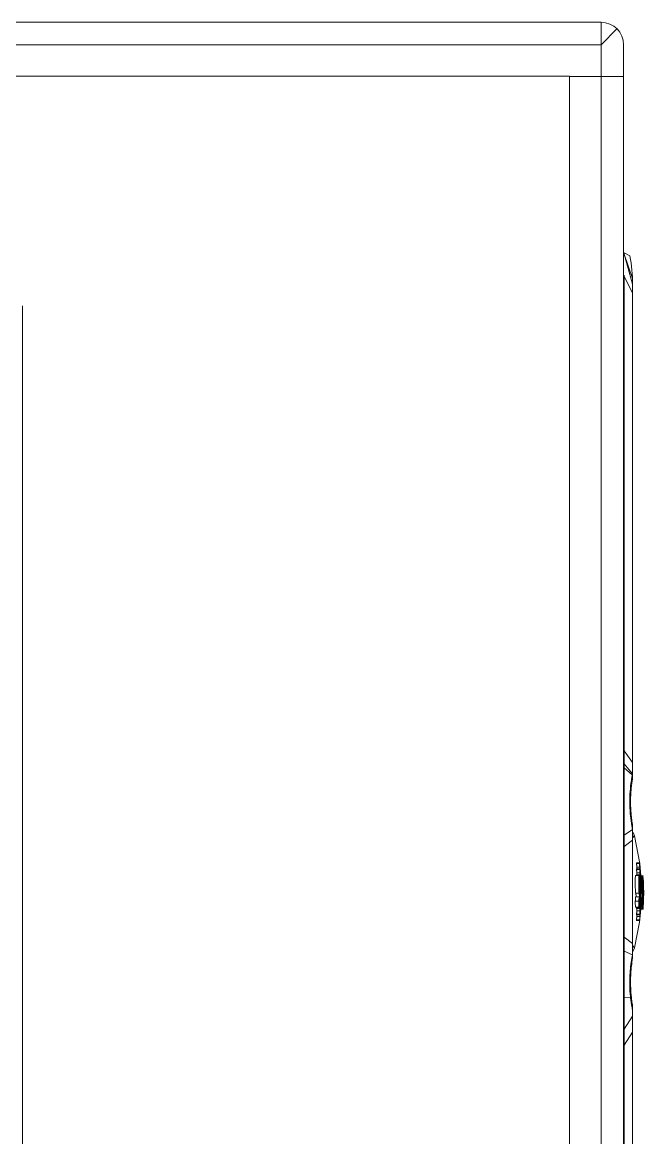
# Model space of a CAD drawing. Header units: millimetres. Extents: x 0 to 3564, y 0 to 2520.
# Drawn here: x 2643.2 to 2781.1, y 1240.6 to 1488.5 of the extents above; entities that cross this region are included whole.
import ezdxf

# ---------------------------------------------------------------- set-up
doc = ezdxf.new("R2010")
doc.units = ezdxf.units.MM
doc.layers.get('0').update_dxf_attribs({"lineweight": 13})

msp = doc.modelspace()

# ---------------------------------------------------------------- linework, layer by layer
for p, q in [((2771.68, 1488.47), (2316.68, 1488.47)), ((2771.68, 1488.47), (2771.68, 1476.46)), ((2771.68, 1483.47), (2775.21, 1487)), ((2771.68, 1483.47), (2316.68, 1483.47)), ((2776.68, 1483.47), (2776.68, 1476.46)), ((2764.68, 1476.47), (2323.68, 1476.47)), ((2764.68, 986.46), (2764.68, 1476.47)), ((2764.68, 1476.46), (2776.68, 1476.46)), ((2771.68, 1476.46), (2771.68, 986.46)), ((2776.68, 1476.46), (2776.68, 986.46)), ((2778.04, 1436.57), (2776.77, 1437.22)), ((2776.77, 1437.22), (2776.77, 1437.22)), ((2776.8, 1437.16), (2776.77, 1437.22)), ((2776.78, 1436.93), (2776.79, 1436.95)), ((2778.68, 1430.26), (2776.78, 1436.92)), ((2776.78, 1436.92), (2776.78, 1436.92)), ((2776.79, 1437.21), (2776.79, 1437.21)), ((2778.05, 1436.57), (2776.79, 1437.21)), ((2776.79, 1436.95), (2778.65, 1431.56)), ((2776.68, 1432.07), (2776.78, 1432.07)), ((2776.78, 1432.07), (2776.78, 1432.27)), ((2776.78, 1326.57), (2776.78, 1432.07)), ((2776.78, 1432.07), (2778.68, 1428.27)), ((2778.68, 1430.26), (2778.68, 1429)), ((2778.68, 1428.18), (2778.68, 1429)), ((2778.68, 1429), (2778.68, 1428.27)), ((2778.68, 1428.27), (2778.68, 1324)), ((2643.18, 1037.47), (2643.18, 1425.47)), ((2776.68, 1326.57), (2776.78, 1326.57)), ((2778.68, 1324), (2776.78, 1326.57)), ((2776.68, 1323.71), (2776.79, 1323.72)), ((2776.79, 1323.72), (2778.66, 1321.51)), ((2776.8, 1322.79), (2776.79, 1323.72)), ((2778.68, 1323.73), (2778.68, 1324)), ((2778.68, 1323.28), (2778.68, 1323.73)), ((2776.68, 1322.79), (2776.8, 1322.79)), ((2776.8, 1322.79), (2778.61, 1321.22)), ((2778.68, 1321.51), (2778.68, 1320.57)), ((2776.79, 1307.84), (2778.65, 1309.07)), ((2778.68, 1309.97), (2778.68, 1309.07)), ((2776.68, 1307.84), (2776.79, 1307.84)), ((2776.77, 1305.34), (2778.67, 1306.76)), ((2778.68, 1307.37), (2778.68, 1306.76)), ((2778.68, 1307.22), (2778.74, 1307.28)), ((2778.68, 1307.21), (2778.68, 1306.76)), ((2778.74, 1307.29), (2779.08, 1307.73)), ((2778.74, 1307.28), (2778.74, 1307.29)), ((2780.27, 1301.52), (2779.08, 1307.73)), ((2776.77, 1305.34), (2776.68, 1305.34)), ((2776.79, 1285.19), (2776.77, 1305.34)), ((2779.55, 1301.69), (2780.19, 1301.69)), ((2780.2, 1301.52), (2779.56, 1301.52)), ((2780.2, 1301.52), (2780.21, 1301.41)), ((2780.21, 1301.41), (2780.23, 1301.07)), ((2780.52, 1298.86), (2780.27, 1301.52)), ((2780.09, 1298.86), (2779.37, 1298.86)), ((2780.24, 1299.01), (2779.55, 1299.01)), ((2779.56, 1298.98), (2779.55, 1299.01)), ((2779.56, 1298.92), (2779.56, 1298.98)), ((2779.56, 1298.92), (2780.24, 1298.92)), ((2779.56, 1298.87), (2779.56, 1298.92)), ((2780.23, 1300.38), (2779.57, 1300.38)), ((2779.57, 1300.25), (2780.23, 1300.25)), ((2779.6, 1300.74), (2780.25, 1300.74)), ((2779.6, 1299.48), (2780.27, 1299.48)), ((2780.23, 1301.07), (2780.25, 1300.74)), ((2780.23, 1300.25), (2780.23, 1300.38)), ((2780.25, 1299.89), (2780.23, 1300.25)), ((2780.24, 1298.98), (2780.24, 1299.01)), ((2780.24, 1298.92), (2780.24, 1298.98)), ((2780.24, 1298.87), (2780.24, 1298.92)), ((2780.26, 1298.34), (2780.24, 1298.87)), ((2780.27, 1299.48), (2780.25, 1299.89)), ((2780.4, 1298.89), (2780.39, 1298.99)), ((2780.55, 1298.86), (2780.42, 1298.86)), ((2781.03, 1298.79), (2780.55, 1298.79)), ((2781.03, 1298.74), (2781.03, 1298.79)), ((2780.11, 1297.47), (2780.11, 1297.16)), ((2780.11, 1296.8), (2780.2, 1296.8)), ((2780.11, 1296.8), (2780.12, 1296.62)), ((2780.2, 1298.16), (2780.27, 1298.16)), ((2780.27, 1298.16), (2780.26, 1298.34)), ((2780.38, 1297.76), (2780.37, 1297.86)), ((2780.38, 1297.65), (2780.38, 1297.76)), ((2780.46, 1297.66), (2780.45, 1297.77)), ((2780.53, 1297.45), (2780.49, 1297.45)), ((2780.53, 1297.48), (2780.53, 1298.45)), ((2780.53, 1297.45), (2780.53, 1297.48)), ((2780.59, 1298.62), (2780.95, 1298.62)), ((2781.02, 1298.46), (2781.05, 1298.02)), ((2780.11, 1294.14), (2779.35, 1294.14)), ((2780.13, 1294.94), (2779.37, 1294.94)), ((2780.68, 1296.06), (2780.6, 1296.06)), ((2780.6, 1294.9), (2780.73, 1294.9)), ((2780.6, 1294.04), (2780.68, 1294.04)), ((2780.85, 1293.96), (2780.85, 1294.04)), ((2780.85, 1293.96), (2780.85, 1294.04)), ((2780.94, 1294.24), (2780.98, 1294.24)), ((2780.94, 1294.05), (2780.94, 1293.89)), ((2780.95, 1294.05), (2780.94, 1293.89)), ((2780.98, 1294.3), (2780.98, 1294.24)), ((2780.98, 1294.3), (2780.98, 1294.24)), ((2781.04, 1294.3), (2781.04, 1294.24)), ((2781.04, 1294.3), (2781.04, 1294.24)), ((2781.08, 1294.3), (2781.08, 1294.24)), ((2781.08, 1294.3), (2781.08, 1294.24)), ((2781.13, 1294.3), (2781.13, 1294.24)), ((2781.13, 1294.3), (2781.13, 1294.24)), ((2779.26, 1293.16), (2780.04, 1293.16)), ((2779.37, 1291.82), (2780.11, 1291.82)), ((2779.55, 1291.61), (2780.26, 1291.61)), ((2779.55, 1291.52), (2780.26, 1291.52)), ((2779.56, 1291.75), (2779.56, 1291.82)), ((2780.04, 1293.04), (2780.04, 1293.16)), ((2780.2, 1292.37), (2780.28, 1292.37)), ((2780.2, 1288.49), (2780.5, 1291.4)), ((2780.26, 1291.61), (2780.26, 1291.76)), ((2780.26, 1291.52), (2780.26, 1291.61)), ((2780.27, 1292.19), (2780.28, 1292.37)), ((2780.4, 1291.51), (2780.41, 1291.6)), ((2780.42, 1291.41), (2781.03, 1291.41)), ((2780.43, 1291.58), (2780.85, 1291.58)), ((2780.44, 1291.82), (2780.57, 1291.82)), ((2780.5, 1293.15), (2780.54, 1293.15)), ((2780.63, 1293.21), (2780.63, 1293.2)), ((2780.69, 1293.23), (2780.69, 1293.19)), ((2780.82, 1293.15), (2780.82, 1293.22)), ((2780.83, 1293.15), (2780.83, 1293.22)), ((2780.85, 1291.58), (2780.86, 1291.81)), ((2780.85, 1291.58), (2780.86, 1291.81)), ((2780.92, 1293.22), (2780.92, 1293.14)), ((2780.92, 1291.7), (2780.93, 1292.15)), ((2780.93, 1291.44), (2780.92, 1291.41)), ((2780.93, 1293.22), (2780.93, 1293.14)), ((2780.98, 1292.74), (2780.98, 1292.71)), ((2781.03, 1291.41), (2781.04, 1291.55)), ((2779.55, 1288.85), (2780.22, 1288.85)), ((2779.56, 1289.01), (2779.56, 1289.07)), ((2779.56, 1289.01), (2780.23, 1289.01)), ((2780.25, 1290.28), (2779.57, 1290.28)), ((2779.57, 1290.16), (2780.25, 1290.16)), ((2779.6, 1291.06), (2780.29, 1291.06)), ((2779.6, 1289.79), (2780.28, 1289.79)), ((2780.25, 1289.47), (2780.23, 1289.01)), ((2780.25, 1290.28), (2780.26, 1290.43)), ((2780.25, 1290.16), (2780.25, 1290.28)), ((2780.28, 1289.79), (2780.25, 1289.47)), ((2780.27, 1290.65), (2780.29, 1291.06)), ((2779.08, 1282.8), (2780.2, 1288.49)), ((2776.79, 1285.19), (2776.68, 1285.19)), ((2778.68, 1283.78), (2776.79, 1285.19)), ((2776.68, 1282.08), (2776.79, 1282.09)), ((2776.79, 1282.09), (2778.62, 1281.25)), ((2778.68, 1283.78), (2778.68, 1283.32)), ((2779.08, 1282.8), (2778.68, 1283.31)), ((2778.49, 1280.52), (2778.62, 1281.25)), ((2778.66, 1280.44), (2778.68, 1280.57)), ((2778.68, 1281.25), (2778.68, 1280.57)), ((2778.04, 1275.27), (2778.23, 1275.27)), ((2776.81, 1271.7), (2778.22, 1271.81)), ((2778.68, 1269.97), (2778.68, 1235)), ((2776.78, 1264.71), (2778.68, 1267.66)), ((2778.68, 1267.1), (2778.68, 1267.66)), ((2778.68, 1266.19), (2778.68, 1267.1)), ((2776.77, 1261.17), (2776.78, 1264.71)), ((2776.77, 1261.17), (2778.68, 1264.04)), ((2776.77, 1232.63), (2776.77, 1261.17))]:
    msp.add_line(p, q)
for points in [[(2779.08, 1307.73), (2778.8, 1308.41), (2778.68, 1308.53)], [(2778.68, 1307.22), (2779.05, 1307.67), (2779.08, 1307.73)], [(2781.03, 1291.41), (2781.03, 1291.45), (2781.04, 1291.56)], [(2779.08, 1282.8), (2779.05, 1282.86), (2778.68, 1283.31)], [(2778.68, 1282), (2778.8, 1282.12), (2779.08, 1282.8)]]:
    msp.add_lwpolyline(points)
for centre, radius, start, end in [((2771.68, 1483.47), 5, 0, 90), ((2747.05, 1430.27), 31.63, 359.9645, 11.4898), ((3048.98, 1326.23), 272.21, 179.928, 180.5291), ((3009.81, 1305.36), 233.04, 179.3906, 180.0054), ((2715.81, 1294.95), 64.73, 4.847, 5.9706), ((2721.46, 1299.21), 58.79, 2.2581, 2.416), ((2658.79, 1289.93), 121.3, 4.9533, 5.1147), ((2679.46, 1292.1), 100.41, 3.9651, 4.2144), ((2721.69, 1295.22), 58.77, 3.7261, 5.0359), ((2718.66, 1295.12), 61.85, 4.899, 5.2159), ((2732.61, 1295.51), 47.76, 2.7251, 4.0503), ((2724.24, 1295.28), 56.19, 3.8374, 4.2834), ((2718.39, 1295.1), 62.12, 3.599, 4.9002), ((2716.99, 1295.05), 63.55, 3.6002, 4.8474), ((2723.5, 1295.23), 56.93, 3.7033, 3.8378), ((2723.05, 1295.2), 57.39, 2.6524, 3.7032), ((2721.13, 1295.18), 59.34, 3.594, 3.7307), ((2718.58, 1295.11), 61.93, 2.465, 3.4951), ((2800.52, 1297.41), 20.42, 180.6911, 181.7025), ((2709.56, 1299.4), 70.68, 358.0317, 358.664), ((2734.99, 1295.47), 45.36, 2.9058, 3.3984), ((2731.61, 1295.3), 48.74, 2.048, 2.9006), ((2730.04, 1295.25), 50.31, 1.7859, 2.0487), ((2727.05, 1295.16), 53.3, 358.8899, 1.7779), ((2721.62, 1295.14), 58.81, 1.6369, 2.4458), ((2721.71, 1295.15), 58.73, 359.0077, 1.6365), ((2719.25, 1295.14), 61.26, 356.8765, 1.5724), ((2719.64, 1295.15), 60.88, 1.9406, 2.3623), ((2719.59, 1295.15), 60.92, 1.5641, 1.9395), ((2717.24, 1295.13), 63.34, 358.2078, 2.102), ((2732.8, 1295.21), 47.93, 1.2249, 1.912), ((2718.42, 1295.68), 62.45, 1.6575, 2.6961), ((2713.64, 1294.56), 67.31, 2.4994, 3.4592), ((2717.01, 1295.64), 63.86, 1.1406, 1.6594), ((2716.02, 1295.62), 64.85, 0.6135, 1.1406), ((2715.31, 1295.61), 65.56, 0.3905, 0.614), ((2713.9, 1294.64), 67.02, 1.1969, 1.9455), ((2717.85, 1295.09), 63.14, 1.8768, 3.2022), ((2715.13, 1294.62), 65.82, 1.9912, 2.4976), ((2719.45, 1295.09), 61.6, 1.9239, 3.2825), ((2717.95, 1295.1), 63.03, 1.6513, 1.8764), ((2718.02, 1295.1), 62.97, 359.8153, 1.6514), ((2722.01, 1295.16), 59.07, 1.7071, 3.3592), ((2719.55, 1295.1), 61.5, 1.6939, 1.9235), ((2719.62, 1295.1), 61.43, 359.2548, 1.694), ((2737.51, 1295.59), 43.61, 2.2752, 3.1966), ((2720.47, 1295.11), 60.62, 1.101, 1.7115), ((2720.03, 1295.1), 61.06, 359.2504, 1.1017), ((2724.38, 1295.1), 56.75, 359.3134, 1.3163), ((2721.78, 1295.1), 59.35, 0.5249, 1.1333), ((2773.14, 1294.02), 6.32, 1.1693, 3.5284), ((2683.52, 1300.69), 96.82, 355.5396, 356.1222), ((2731.11, 1294.77), 49.16, 358.6162, 359.1562), ((2729.17, 1295.11), 51.18, 358.2122, 358.8967), ((2726.36, 1295.11), 54.02, 357.7946, 358.7427), ((2725.48, 1295.13), 54.9, 358.7424, 358.9654), ((2721.79, 1295.15), 58.65, 357.9307, 359.0061), ((2729.19, 1295.13), 51.54, 359.7363, 1.2247), ((2713.4, 1295.6), 67.47, 357.9833, 358.6135), ((2712.11, 1295.63), 68.76, 358.6768, 358.8895), ((2712.81, 1295.62), 68.06, 358.8891, 359.3895), ((2714.22, 1295.61), 66.66, 359.3878, 0.3883), ((2716.51, 1294.7), 64.41, 0.413, 1.1875), ((2717.44, 1294.7), 63.48, 359.6377, 0.4191), ((2718.34, 1294.71), 62.61, 358.6372, 359.2486), ((2719.2, 1294.7), 61.75, 359.3973, 359.6318), ((2700.8, 1295.34), 80.19, 358.8247, 359.2156), ((2718.04, 1295.1), 62.95, 359.2727, 359.815), ((2735.14, 1294.86), 45.91, 358.2181, 359.2311), ((2720.56, 1295.09), 60.53, 358.1535, 358.8983), ((2720.03, 1295.1), 61.05, 358.8972, 359.1944), ((2730.11, 1295.04), 51.01, 358.5115, 359.6522), ((2721.78, 1295.1), 59.36, 359.2289, 359.4674), ((2721.78, 1295.1), 59.36, 359.4674, 0.5249), ((2669.88, 1299.12), 110.02, 355.7966, 356.0234), ((2721.95, 1295.07), 58.51, 355.181, 356.4997), ((2805.42, 1291.21), 25.17, 177.7695, 178.275), ((2798.97, 1291.38), 18.72, 178.1995, 178.84), ((2733.35, 1294.97), 47, 356.8329, 358.2299), ((2725.17, 1294.98), 55.26, 355.9312, 356.3836), ((2718.78, 1295.16), 61.73, 355.3246, 356.6047), ((2723.86, 1295.06), 56.57, 356.3821, 356.6699), ((2723.39, 1295.09), 57.04, 356.6698, 357.9302), ((2717.63, 1295.18), 62.9, 355.3825, 356.6404), ((2721.66, 1295.09), 58.8, 356.4985, 356.7976), ((2719.37, 1295.13), 61.14, 356.6906, 356.8795), ((2720.72, 1295.27), 60.14, 356.4734, 356.694), ((2717.9, 1295.43), 62.97, 356.7019, 357.9214), ((2720.75, 1295.2), 60.14, 356.541, 357.042), ((2711.97, 1295.68), 68.94, 357.0221, 357.4571), ((2716.13, 1294.77), 64.79, 357.3772, 357.6355), ((2719.27, 1294.63), 61.65, 357.6466, 358.1328), ((2718.75, 1294.66), 62.17, 358.1221, 358.6052), ((2531.78, 1300.36), 249.28, 358.1105, 358.2589), ((2670.9, 1296.06), 110.1, 358.2995, 358.5172), ((2688.82, 1295.59), 92.17, 358.5213, 358.8217), ((2722.38, 1295.02), 58.7, 356.6369, 357.7431), ((2744.11, 1294.33), 36.94, 356.6148, 357.085), ((2748.79, 1293.97), 32.31, 356.3455, 356.7815), ((2739.4, 1294.5), 41.71, 356.7843, 357.2022), ((2730.38, 1294.92), 50.75, 357.2209, 358.1233), ((2744.6, 1294.65), 36.51, 357.8386, 358.532), ((2650.7, 1301.31), 129.42, 354.892, 355.0427), ((2716.59, 1295.26), 63.95, 354.2464, 355.3847), ((2719.67, 1291.1), 60.59, 357.8709, 358.0227), ((2802.2, 1289.58), 21.96, 177.214, 177.7695), ((2719.38, 1295.11), 61.13, 355.005, 355.3247), ((2804.58, 1274.43), 26.49, 188.4483, 189.4853), ((2810.68, 1275.47), 32.68, 189.5359, 190.631)]:
    msp.add_arc(centre, radius, start, end)
for points, knots in [([(2776.79, 1436.95), (2776.8, 1436.97), (2776.82, 1437.05), (2776.82, 1437.12), (2776.8, 1437.16)], [0, 0, 0, 0, 0.412807, 1, 1, 1, 1]), ([(2776.79, 1307.84), (2776.79, 1308.46), (2776.81, 1309.71), (2776.82, 1311.57), (2776.8, 1313.44), (2776.76, 1315.31), (2776.79, 1317.19), (2776.82, 1319.06), (2776.81, 1320.92), (2776.8, 1322.17), (2776.8, 1322.79)], [0, 0, 0, 0, 0.12479, 0.249542, 0.374557, 0.499935, 0.625317, 0.750423, 0.875217, 1, 1, 1, 1]), ([(2778.4, 1319.96), (2778.42, 1320.09), (2778.48, 1320.51), (2778.56, 1320.93), (2778.61, 1321.22)], [0, 0, 0, 0, 0.308501, 1, 1, 1, 1]), ([(2778.61, 1321.22), (2778.62, 1321.27), (2778.64, 1321.36), (2778.65, 1321.46), (2778.66, 1321.51)], [0, 0, 0, 0, 0.460593, 1, 1, 1, 1]), ([(2778.66, 1321.51), (2778.66, 1321.62), (2778.67, 1321.86), (2778.68, 1322.44), (2778.68, 1322.93), (2778.68, 1323.28)], [0, 0, 0, 0, 0.171768, 0.407826, 1, 1, 1, 1]), ([(2778.4, 1310.53), (2778.3, 1311.23), (2778.11, 1312.8), (2777.98, 1315.95), (2778.16, 1318.4), (2778.4, 1319.96)], [0, 0, 0, 0, 0.225336, 0.499118, 1, 1, 1, 1]), ([(2778.68, 1320.57), (2778.68, 1320.57), (2778.68, 1320.55), (2778.67, 1320.54), (2778.67, 1320.5), (2778.66, 1320.46), (2778.65, 1320.4), (2778.63, 1320.3), (2778.61, 1320.15), (2778.58, 1319.92), (2778.54, 1319.66), (2778.5, 1319.35), (2778.44, 1318.86), (2778.36, 1318.18), (2778.29, 1317.27), (2778.24, 1316.29), (2778.22, 1315.27), (2778.24, 1314.24), (2778.29, 1313.26), (2778.36, 1312.36), (2778.44, 1311.67), (2778.5, 1311.18), (2778.54, 1310.87), (2778.58, 1310.61), (2778.61, 1310.39), (2778.63, 1310.23), (2778.65, 1310.13), (2778.66, 1310.07), (2778.67, 1310.03), (2778.67, 1309.99), (2778.68, 1309.98), (2778.68, 1309.96), (2778.68, 1309.97)], [0, 0, 0, 0, 0.000613, 0.002446, 0.005489, 0.009732, 0.015164, 0.021776, 0.038467, 0.059598, 0.084951, 0.114278, 0.147272, 0.222986, 0.309217, 0.402736, 0.5, 0.597264, 0.690783, 0.777014, 0.852728, 0.885722, 0.915049, 0.940401, 0.961533, 0.978224, 0.984836, 0.990268, 0.994511, 0.997554, 0.999387, 1, 1, 1, 1]), ([(2778.65, 1309.07), (2778.64, 1309.16), (2778.61, 1309.34), (2778.54, 1309.66), (2778.48, 1310.06), (2778.43, 1310.36), (2778.4, 1310.53)], [0, 0, 0, 0, 0.170856, 0.380682, 0.660411, 1, 1, 1, 1]), ([(2778.65, 1309.07), (2778.66, 1308.99), (2778.67, 1308.77), (2778.68, 1308.39), (2778.68, 1307.9), (2778.68, 1307.56), (2778.68, 1307.37)], [0, 0, 0, 0, 0.152522, 0.385726, 0.675328, 1, 1, 1, 1]), ([(2778.67, 1306.76), (2778.67, 1302.93), (2778.67, 1295.27), (2778.68, 1287.61), (2778.68, 1283.78)], [0, 0, 0, 0, 0.499999, 1, 1, 1, 1]), ([(2779.56, 1301.52), (2779.56, 1301.54), (2779.56, 1301.56), (2779.56, 1301.6), (2779.56, 1301.64), (2779.55, 1301.67), (2779.55, 1301.69)], [0, 0, 0, 0, 0.249502, 0.498837, 0.748675, 1, 1, 1, 1]), ([(2779.6, 1300.74), (2779.6, 1300.76), (2779.6, 1300.79), (2779.61, 1300.84), (2779.6, 1300.89), (2779.59, 1300.96), (2779.59, 1301.05), (2779.58, 1301.19), (2779.57, 1301.35), (2779.56, 1301.47), (2779.56, 1301.52)], [0, 0, 0, 0, 0.0575, 0.119993, 0.18572, 0.253407, 0.391313, 0.529223, 0.791727, 1, 1, 1, 1]), ([(2779.37, 1298.87), (2779.36, 1298.87), (2779.34, 1298.84), (2779.32, 1298.75), (2779.29, 1298.5), (2779.27, 1298.01), (2779.27, 1297.31), (2779.27, 1296.51), (2779.29, 1295.85), (2779.31, 1295.41), (2779.33, 1295.16), (2779.35, 1295.01), (2779.37, 1294.94)], [0, 0, 0, 0, 0.005996, 0.018249, 0.075056, 0.197787, 0.388524, 0.606934, 0.808678, 0.88612, 0.939216, 1, 1, 1, 1]), ([(2779.57, 1300.38), (2779.57, 1300.35), (2779.58, 1300.31), (2779.57, 1300.27), (2779.57, 1300.25)], [0, 0, 0, 0, 0.499943, 1, 1, 1, 1]), ([(2779.6, 1299.48), (2779.6, 1299.51), (2779.61, 1299.56), (2779.6, 1299.62), (2779.59, 1299.69), (2779.59, 1299.78), (2779.59, 1299.89), (2779.58, 1299.99), (2779.58, 1300.07), (2779.58, 1300.13), (2779.58, 1300.18), (2779.57, 1300.21), (2779.57, 1300.24), (2779.57, 1300.25)], [0, 0, 0, 0, 0.121361, 0.187408, 0.255303, 0.39334, 0.53108, 0.665325, 0.79256, 0.851969, 0.907277, 0.957326, 1, 1, 1, 1]), ([(2780.04, 1297.28), (2780.03, 1297.54), (2780.03, 1297.9), (2780.03, 1298.33), (2780.04, 1298.55), (2780.05, 1298.7), (2780.06, 1298.79), (2780.07, 1298.84), (2780.09, 1298.87), (2780.09, 1298.87)], [0, 0, 0, 0, 0.490375, 0.674042, 0.809259, 0.899746, 0.956028, 0.986707, 1, 1, 1, 1]), ([(2780.09, 1298.87), (2780.1, 1298.87), (2780.11, 1298.85), (2780.13, 1298.81), (2780.14, 1298.74), (2780.17, 1298.56), (2780.2, 1298.23), (2780.22, 1297.93), (2780.22, 1297.75)], [0, 0, 0, 0, 0.015382, 0.049384, 0.111695, 0.209217, 0.52246, 1, 1, 1, 1]), ([(2780.53, 1298.45), (2780.53, 1298.51), (2780.53, 1298.62), (2780.53, 1298.74), (2780.54, 1298.8), (2780.54, 1298.84), (2780.54, 1298.85), (2780.55, 1298.86), (2780.55, 1298.86)], [0, 0, 0, 0, 0.440963, 0.752181, 0.859275, 0.934748, 0.980396, 1, 1, 1, 1]), ([(2780.55, 1298.86), (2780.55, 1298.86), (2780.56, 1298.85), (2780.57, 1298.83), (2780.57, 1298.79), (2780.58, 1298.73), (2780.59, 1298.66), (2780.61, 1298.52), (2780.62, 1298.31), (2780.65, 1298), (2780.67, 1297.64), (2780.69, 1297.24), (2780.7, 1296.96), (2780.7, 1296.81)], [0, 0, 0, 0, 0.0048, 0.016516, 0.036023, 0.063855, 0.100385, 0.145756, 0.262678, 0.411951, 0.588644, 0.786653, 1, 1, 1, 1]), ([(2780.13, 1294.94), (2780.09, 1295.19), (2780.06, 1295.97), (2780.04, 1296.75), (2780.04, 1297.28)], [0, 0, 0, 0, 0.314196, 1, 1, 1, 1]), ([(2780.13, 1297.64), (2780.13, 1297.64), (2780.12, 1297.62), (2780.12, 1297.6), (2780.11, 1297.54), (2780.11, 1297.5), (2780.11, 1297.47)], [0, 0, 0, 0, 0.05931, 0.203685, 0.492652, 1, 1, 1, 1]), ([(2780.12, 1296.62), (2780.13, 1296.52), (2780.14, 1296.36), (2780.17, 1296.15), (2780.19, 1296.01), (2780.23, 1295.83), (2780.25, 1295.56), (2780.26, 1295.16), (2780.28, 1294.64), (2780.27, 1294.26), (2780.27, 1294.05)], [0, 0, 0, 0, 0.121649, 0.185193, 0.239777, 0.295416, 0.392118, 0.560281, 0.756893, 1, 1, 1, 1]), ([(2780.2, 1296.8), (2780.19, 1296.93), (2780.19, 1297.12), (2780.18, 1297.34), (2780.17, 1297.46), (2780.16, 1297.55), (2780.15, 1297.6), (2780.14, 1297.62), (2780.14, 1297.64), (2780.13, 1297.64)], [0, 0, 0, 0, 0.459763, 0.652399, 0.803214, 0.900358, 0.956304, 0.987177, 1, 1, 1, 1]), ([(2780.61, 1297.48), (2780.6, 1297.48), (2780.6, 1297.47), (2780.6, 1297.45), (2780.6, 1297.42), (2780.59, 1297.38), (2780.59, 1297.33), (2780.59, 1297.23), (2780.59, 1297.08), (2780.59, 1296.87), (2780.59, 1296.62), (2780.59, 1296.34), (2780.6, 1296.15), (2780.6, 1296.06)], [0, 0, 0, 0, 0.004958, 0.017819, 0.038914, 0.068336, 0.106191, 0.15258, 0.271306, 0.423768, 0.602628, 0.797272, 1, 1, 1, 1]), ([(2780.68, 1296.06), (2780.68, 1296.15), (2780.67, 1296.33), (2780.66, 1296.6), (2780.66, 1296.85), (2780.65, 1297.07), (2780.64, 1297.23), (2780.63, 1297.33), (2780.63, 1297.38), (2780.62, 1297.42), (2780.62, 1297.46), (2780.61, 1297.47), (2780.61, 1297.48), (2780.61, 1297.48)], [0, 0, 0, 0, 0.192743, 0.381033, 0.559948, 0.719791, 0.845795, 0.89398, 0.932556, 0.961984, 0.982712, 0.995178, 1, 1, 1, 1]), ([(2781.11, 1296.24), (2781.11, 1296.33), (2781.1, 1296.49), (2781.1, 1296.72), (2781.09, 1296.91), (2781.08, 1297.07), (2781.08, 1297.17), (2781.08, 1297.24), (2781.07, 1297.27), (2781.07, 1297.29), (2781.07, 1297.31), (2781.07, 1297.31), (2781.07, 1297.32), (2781.07, 1297.32)], [0, 0, 0, 0, 0.238811, 0.454159, 0.636881, 0.783164, 0.889295, 0.927321, 0.956064, 0.976612, 0.990098, 0.997545, 1, 1, 1, 1]), ([(2779.26, 1293.16), (2779.28, 1293.32), (2779.31, 1293.65), (2779.33, 1293.98), (2779.35, 1294.14)], [0, 0, 0, 0, 0.500264, 1, 1, 1, 1]), ([(2779.45, 1294.4), (2779.45, 1294.48), (2779.44, 1294.59), (2779.41, 1294.77), (2779.38, 1294.88), (2779.37, 1294.94)], [0, 0, 0, 0, 0.394685, 0.658783, 1, 1, 1, 1]), ([(2780.11, 1294.14), (2780.11, 1293.99), (2780.11, 1293.77), (2780.11, 1293.48), (2780.11, 1293.31), (2780.12, 1293.18), (2780.12, 1293.1), (2780.13, 1293.07), (2780.14, 1293.05), (2780.14, 1293.05)], [0, 0, 0, 0, 0.41858, 0.611073, 0.774246, 0.887993, 0.954613, 0.987676, 1, 1, 1, 1]), ([(2780.19, 1294.41), (2780.19, 1294.48), (2780.18, 1294.6), (2780.16, 1294.78), (2780.14, 1294.88), (2780.13, 1294.94)], [0, 0, 0, 0, 0.395284, 0.65669, 1, 1, 1, 1]), ([(2780.14, 1293.05), (2780.15, 1293.05), (2780.15, 1293.05), (2780.16, 1293.08), (2780.17, 1293.16), (2780.18, 1293.29), (2780.19, 1293.49), (2780.2, 1293.73), (2780.2, 1294.04), (2780.2, 1294.28), (2780.19, 1294.41)], [0, 0, 0, 0, 0.005008, 0.016248, 0.068085, 0.169379, 0.315794, 0.496355, 0.696549, 1, 1, 1, 1]), ([(2780.6, 1293.42), (2780.6, 1293.63), (2780.6, 1294.12), (2780.6, 1294.61), (2780.6, 1294.9)], [0, 0, 0, 0, 0.426263, 1, 1, 1, 1]), ([(2780.68, 1294.04), (2780.68, 1293.94), (2780.67, 1293.74), (2780.66, 1293.49), (2780.65, 1293.33), (2780.64, 1293.24), (2780.63, 1293.21), (2780.63, 1293.21)], [0, 0, 0, 0, 0.379377, 0.693034, 0.907065, 0.967452, 1, 1, 1, 1]), ([(2780.69, 1293.77), (2780.69, 1293.68), (2780.68, 1293.5), (2780.69, 1293.32), (2780.69, 1293.23)], [0, 0, 0, 0, 0.499957, 1, 1, 1, 1]), ([(2781.12, 1294.73), (2781.12, 1294.86), (2781.12, 1295.36), (2781.12, 1295.86), (2781.11, 1296.24)], [0, 0, 0, 0, 0.253348, 1, 1, 1, 1]), ([(2779.37, 1291.82), (2779.36, 1291.82), (2779.34, 1291.84), (2779.33, 1291.89), (2779.31, 1291.98), (2779.29, 1292.2), (2779.28, 1292.49), (2779.28, 1292.84), (2779.26, 1293.05), (2779.26, 1293.16)], [0, 0, 0, 0, 0.01634, 0.051827, 0.114737, 0.213869, 0.539402, 0.755407, 1, 1, 1, 1]), ([(2779.55, 1291.61), (2779.55, 1291.63), (2779.56, 1291.68), (2779.56, 1291.72), (2779.56, 1291.75)], [0, 0, 0, 0, 0.449442, 1, 1, 1, 1]), ([(2779.55, 1291.52), (2779.55, 1291.54), (2779.56, 1291.57), (2779.55, 1291.6), (2779.55, 1291.61)], [0, 0, 0, 0, 0.499501, 1, 1, 1, 1]), ([(2780.11, 1291.82), (2780.1, 1291.82), (2780.09, 1291.84), (2780.08, 1291.88), (2780.07, 1291.96), (2780.06, 1292.09), (2780.05, 1292.26), (2780.04, 1292.58), (2780.04, 1292.85), (2780.04, 1293.04)], [0, 0, 0, 0, 0.01481, 0.049603, 0.111802, 0.209275, 0.350708, 0.533631, 1, 1, 1, 1]), ([(2780.26, 1293.59), (2780.25, 1293.44), (2780.25, 1293.16), (2780.23, 1292.77), (2780.21, 1292.45), (2780.19, 1292.2), (2780.17, 1292.03), (2780.15, 1291.91), (2780.13, 1291.85), (2780.11, 1291.82), (2780.11, 1291.82)], [0, 0, 0, 0, 0.251331, 0.47517, 0.654462, 0.789887, 0.886682, 0.949939, 0.985554, 1, 1, 1, 1]), ([(2780.57, 1291.82), (2780.57, 1291.82), (2780.57, 1291.82), (2780.56, 1291.84), (2780.56, 1291.86), (2780.55, 1291.91), (2780.55, 1292.01), (2780.54, 1292.15), (2780.54, 1292.34), (2780.54, 1292.57), (2780.54, 1292.85), (2780.54, 1293.04), (2780.54, 1293.15)], [0, 0, 0, 0, 0.005743, 0.017335, 0.035371, 0.060424, 0.133693, 0.240768, 0.382436, 0.558327, 0.765892, 1, 1, 1, 1]), ([(2780.69, 1293.19), (2780.69, 1293.08), (2780.68, 1292.88), (2780.66, 1292.59), (2780.64, 1292.35), (2780.63, 1292.15), (2780.61, 1292), (2780.6, 1291.9), (2780.59, 1291.85), (2780.58, 1291.82), (2780.58, 1291.82), (2780.57, 1291.82)], [0, 0, 0, 0, 0.234654, 0.444492, 0.621571, 0.763642, 0.870394, 0.943347, 0.985181, 0.99545, 1, 1, 1, 1]), ([(2780.63, 1293.2), (2780.63, 1293.2), (2780.62, 1293.2), (2780.62, 1293.22), (2780.61, 1293.26), (2780.61, 1293.33), (2780.61, 1293.39), (2780.6, 1293.42)], [0, 0, 0, 0, 0.022142, 0.069713, 0.248282, 0.54986, 1, 1, 1, 1]), ([(2780.92, 1291.41), (2780.92, 1291.41), (2780.92, 1291.41), (2780.92, 1291.42), (2780.91, 1291.45), (2780.91, 1291.48), (2780.91, 1291.52), (2780.91, 1291.59), (2780.92, 1291.66), (2780.92, 1291.7)], [0, 0, 0, 0, 0.014658, 0.053823, 0.121457, 0.22052, 0.354467, 0.526884, 1, 1, 1, 1]), ([(2780.99, 1292.15), (2780.98, 1291.99), (2780.96, 1291.75), (2780.94, 1291.51), (2780.93, 1291.44)], [0, 0, 0, 0, 0.693696, 1, 1, 1, 1]), ([(2780.98, 1292.71), (2780.98, 1292.71), (2780.98, 1292.71), (2780.98, 1292.71), (2780.98, 1292.71)], [0, 0, 0, 0, 0.585508, 1, 1, 1, 1]), ([(2781.04, 1291.91), (2781.03, 1291.86), (2781.03, 1291.79), (2781.02, 1291.7), (2781.02, 1291.66), (2781.01, 1291.62), (2781.01, 1291.6), (2781.01, 1291.58), (2781.01, 1291.58), (2781.01, 1291.58)], [0, 0, 0, 0, 0.460391, 0.633499, 0.77026, 0.873061, 0.94425, 0.985844, 1, 1, 1, 1]), ([(2779.55, 1288.85), (2779.55, 1288.88), (2779.56, 1288.93), (2779.56, 1288.98), (2779.56, 1289.01)], [0, 0, 0, 0, 0.500516, 1, 1, 1, 1]), ([(2779.56, 1289.07), (2779.57, 1289.09), (2779.57, 1289.15), (2779.57, 1289.24), (2779.58, 1289.33), (2779.58, 1289.42), (2779.59, 1289.52), (2779.6, 1289.61), (2779.61, 1289.7), (2779.6, 1289.76), (2779.6, 1289.79)], [0, 0, 0, 0, 0.108172, 0.228926, 0.357104, 0.489463, 0.623504, 0.756554, 0.884581, 1, 1, 1, 1]), ([(2779.57, 1290.28), (2779.57, 1290.31), (2779.58, 1290.35), (2779.58, 1290.4), (2779.58, 1290.42)], [0, 0, 0, 0, 0.449132, 1, 1, 1, 1]), ([(2779.57, 1290.28), (2779.57, 1290.26), (2779.58, 1290.22), (2779.57, 1290.18), (2779.57, 1290.16)], [0, 0, 0, 0, 0.500058, 1, 1, 1, 1]), ([(2779.58, 1290.42), (2779.58, 1290.47), (2779.58, 1290.58), (2779.59, 1290.71), (2779.59, 1290.82), (2779.6, 1290.9), (2779.61, 1290.98), (2779.6, 1291.03), (2779.6, 1291.06)], [0, 0, 0, 0, 0.241898, 0.501188, 0.63252, 0.762176, 0.886611, 1, 1, 1, 1]), ([(2776.79, 1282.09), (2776.79, 1282.86), (2776.78, 1283.9), (2776.78, 1284.93), (2776.78, 1285.19)], [0, 0, 0, 0, 0.749606, 1, 1, 1, 1]), ([(2776.77, 1275.27), (2776.78, 1275.83), (2776.79, 1276.97), (2776.82, 1278.68), (2776.81, 1280.38), (2776.8, 1281.52), (2776.79, 1282.09)], [0, 0, 0, 0, 0.250144, 0.500048, 0.749952, 1, 1, 1, 1]), ([(2778.68, 1283.33), (2778.68, 1283.07), (2778.68, 1282.7), (2778.68, 1282.23), (2778.67, 1281.93), (2778.67, 1281.68), (2778.66, 1281.5), (2778.64, 1281.36), (2778.62, 1281.28), (2778.62, 1281.25)], [0, 0, 0, 0, 0.367619, 0.534607, 0.680835, 0.800359, 0.888896, 0.947082, 1, 1, 1, 1]), ([(2778.04, 1275.27), (2778.04, 1275.78), (2778.09, 1277.54), (2778.28, 1279.3), (2778.49, 1280.52)], [0, 0, 0, 0, 0.292368, 1, 1, 1, 1]), ([(2778.23, 1275.27), (2778.23, 1275.87), (2778.28, 1277.62), (2778.48, 1279.35), (2778.66, 1280.48)], [0, 0, 0, 0, 0.345532, 1, 1, 1, 1]), ([(2776.81, 1271.7), (2776.81, 1271.99), (2776.81, 1272.74), (2776.78, 1273.93), (2776.77, 1274.82), (2776.77, 1275.27)], [0, 0, 0, 0, 0.249489, 0.624441, 1, 1, 1, 1]), ([(2778.22, 1271.81), (2778.19, 1272.08), (2778.09, 1273.23), (2778.04, 1274.38), (2778.04, 1275.27)], [0, 0, 0, 0, 0.231382, 1, 1, 1, 1]), ([(2778.23, 1275.27), (2778.23, 1274.92), (2778.24, 1274.24), (2778.28, 1273.26), (2778.34, 1272.49), (2778.4, 1271.91), (2778.44, 1271.53), (2778.48, 1271.18), (2778.52, 1270.87), (2778.56, 1270.61), (2778.59, 1270.41), (2778.61, 1270.28), (2778.63, 1270.2), (2778.64, 1270.13), (2778.65, 1270.07), (2778.66, 1270.03), (2778.67, 1269.99), (2778.67, 1269.98), (2778.67, 1269.97), (2778.68, 1269.97)], [0, 0, 0, 0, 0.194459, 0.381442, 0.553839, 0.632515, 0.705177, 0.771129, 0.829748, 0.880445, 0.92272, 0.940552, 0.956118, 0.969379, 0.980294, 0.988827, 0.994961, 0.998683, 1, 1, 1, 1]), ([(2776.78, 1264.71), (2776.78, 1265.29), (2776.79, 1267.62), (2776.83, 1269.95), (2776.81, 1271.7)], [0, 0, 0, 0, 0.24893, 1, 1, 1, 1]), ([(2778.38, 1270.53), (2778.37, 1270.63), (2778.31, 1271.06), (2778.25, 1271.48), (2778.22, 1271.81)], [0, 0, 0, 0, 0.22734, 1, 1, 1, 1]), ([(2778.68, 1267.66), (2778.68, 1267.8), (2778.68, 1268.05), (2778.68, 1268.41), (2778.67, 1268.7), (2778.66, 1268.92), (2778.65, 1269.06), (2778.62, 1269.18), (2778.59, 1269.3), (2778.57, 1269.39), (2778.56, 1269.44)], [0, 0, 0, 0, 0.229271, 0.430915, 0.5962, 0.717039, 0.789648, 0.842076, 0.909482, 1, 1, 1, 1])]:
    msp.add_open_spline(points, degree=3, knots=knots)

doc.saveas('drawing.dxf')
